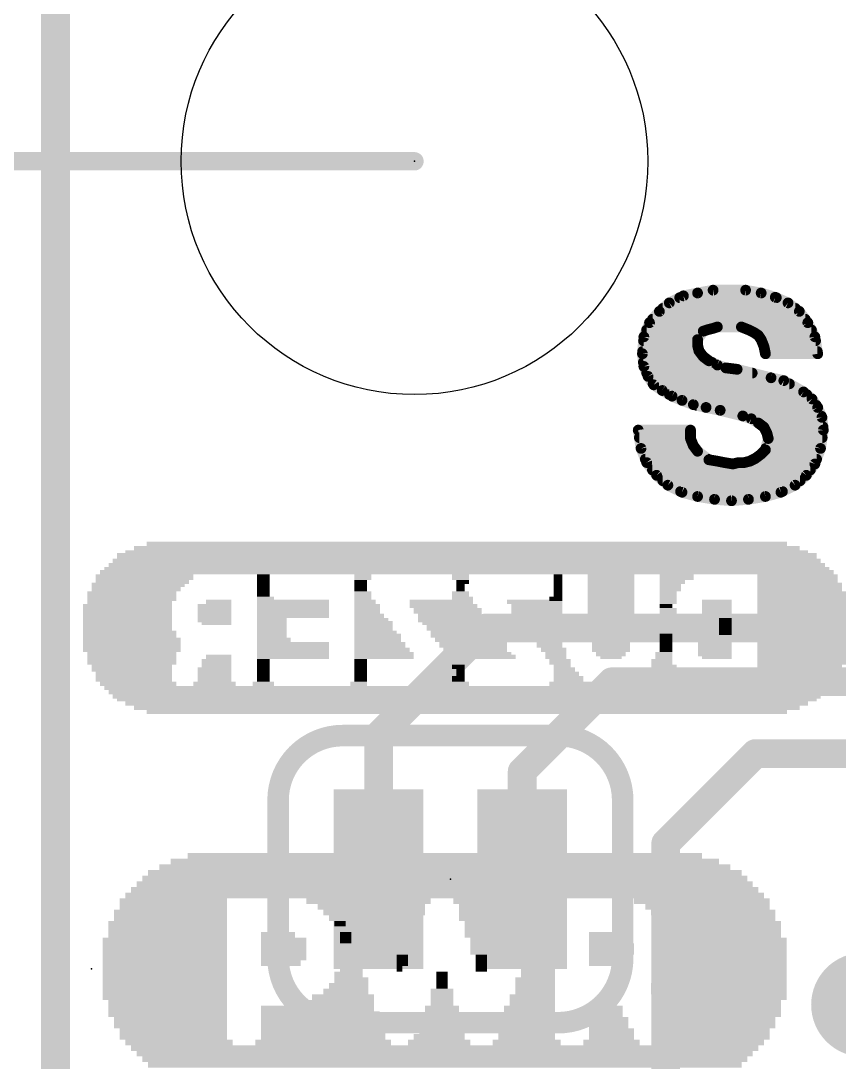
# Model space of a CAD drawing. Extents: x -29 to 78, y -11 to 40.
# Drawn here: x -0.25 to 5.54, y 21.56 to 28.93 of the extents above; entities that cross this region are included whole.
import ezdxf

# ---------------------------------------------------------------- set-up
doc = ezdxf.new("R2010")
doc.units = 0
for name, color, linetype in [('1', 12, 'CONTINUOUS'), ('16', 53, 'CONTINUOUS'), ('18', 110, 'CONTINUOUS'), ('20', 53, 'CONTINUOUS'), ('21', 41, 'CONTINUOUS'), ('22', 40, 'CONTINUOUS'), ('23', 53, 'CONTINUOUS'), ('24', 53, 'CONTINUOUS'), ('47', 253, 'CONTINUOUS')]:
    doc.layers.add(name, color=color, linetype=linetype)

# ---------------------------------------------------------------- blocks, each defined once
blk = doc.blocks.new('RECT')
blk.add_solid([(-0.5, -0.5), (0.5, -0.5), (-0.5, 0.5), (0.5, 0.5)])
blk = doc.blocks.new('ROUNDV')
at = {"const_width": 0.5}
blk.add_lwpolyline([(0, -0.25, 1), (0, 0.25, 1), (0, -0.25)], format="xyb", dxfattribs=at)

msp = doc.modelspace()

# ---------------------------------------------------------------- linework, layer by layer
at = {"layer": '1', "const_width": 0.2032}
msp.add_lwpolyline([(0, 0), (0, 30.48)], dxfattribs=at)
at = {"layer": '16', "const_width": 0.2032}
for points in [[(0, 0), (0, 30.48)], [(2.286, 23.876), (3.048, 24.638)], [(3.048, 24.638), (11.43, 24.638)], [(3.937, 24.257), (3.302, 23.622)], [(11.684, 24.257), (3.937, 24.257)], [(2.286, 22.86), (2.286, 23.876)], [(4.318, 23.114), (4.953, 23.749)], [(4.953, 23.749), (8.636, 23.749)], [(3.302, 22.86), (3.302, 23.622)], [(4.318, 21.082), (4.318, 23.114)]]:
    msp.add_lwpolyline(points, dxfattribs=at)
at = {"layer": '16', "const_width": 0.1016}
for points in [[(3.048, 24.6888, 1), (3.048, 24.5872)], [(3.0839, 24.6021, 1), (3.0121, 24.6739)], [(3.937, 24.3078, 1), (3.937, 24.2062)], [(3.9729, 24.2211, 1), (3.9011, 24.2929)], [(2.3368, 23.876, 1), (2.2352, 23.876)], [(2.2501, 23.9119, 1), (2.3219, 23.8401)], [(4.953, 23.7998, 1), (4.953, 23.6982)], [(4.9889, 23.7131, 1), (4.9171, 23.7849)], [(3.3528, 23.622, 1), (3.2512, 23.622)], [(3.2661, 23.6579, 1), (3.3379, 23.5861)], [(4.3688, 23.114, 1), (4.2672, 23.114)], [(4.2821, 23.1499, 1), (4.3539, 23.0781)], [(2.2352, 22.86, 1), (2.3368, 22.86)], [(3.2512, 22.86, 1), (3.3528, 22.86)]]:
    msp.add_lwpolyline(points, format="xyb", dxfattribs=at)
at = {"layer": '20', "const_width": 0.2032}
msp.add_lwpolyline([(0, 0), (0, 30.48)], dxfattribs=at)
at = {"layer": '20'}
msp.add_circle((2.54, 27.94), 1.651, dxfattribs=at)
at = {"layer": '21', "const_width": 0.0762}
for points in [[(4.443, 26.988), (4.543, 27.008)], [(4.543, 27.008), (4.653, 27.028)], [(4.653, 27.028), (4.883, 27.028)], [(4.883, 27.028), (4.993, 27.008)], [(4.993, 27.008), (5.093, 26.978)], [(4.273, 26.878), (4.343, 26.938)], [(4.343, 26.938), (4.443, 26.988)], [(4.4166, 26.9748), (5.1002, 26.9748)], [(5.093, 26.978), (5.183, 26.938)], [(5.183, 26.938), (5.263, 26.878)], [(4.203, 26.798), (4.273, 26.878)], [(4.297, 26.8986), (5.2355, 26.8986)], [(5.263, 26.878), (5.323, 26.798)], [(4.163, 26.698), (4.203, 26.798)], [(4.2244, 26.8224), (5.3047, 26.8224)], [(5.323, 26.798), (5.373, 26.698)], [(4.1823, 26.7462), (4.6076, 26.7462)], [(4.583, 26.738), (4.543, 26.678)], [(4.613, 26.748), (4.583, 26.738)], [(4.653, 26.758), (4.613, 26.748)], [(4.683, 26.768), (4.653, 26.758)], [(4.853, 26.768), (4.683, 26.768)], [(4.903, 26.748), (4.853, 26.768)], [(4.943, 26.728), (4.903, 26.748)], [(4.9066, 26.7462), (5.3489, 26.7462)], [(4.973, 26.708), (4.943, 26.728)], [(4.153, 26.578), (4.163, 26.698)], [(4.1607, 26.67), (4.543, 26.67)], [(4.543, 26.678), (4.543, 26.638)], [(4.993, 26.678), (4.973, 26.708)], [(5.013, 26.628), (4.993, 26.678)], [(4.9962, 26.67), (5.3777, 26.67)], [(5.373, 26.698), (5.393, 26.578)], [(4.163, 26.488), (4.153, 26.578)], [(4.1543, 26.5938), (4.5562, 26.5938)], [(4.543, 26.638), (4.553, 26.598)], [(4.553, 26.598), (4.583, 26.558)], [(5.023, 26.578), (5.013, 26.628)], [(5.0198, 26.5938), (5.3904, 26.5938)], [(5.393, 26.578), (5.023, 26.578)], [(4.1597, 26.5176), (4.6438, 26.5176)], [(4.583, 26.558), (4.623, 26.528)], [(4.623, 26.528), (4.683, 26.498)], [(4.683, 26.498), (4.743, 26.478)], [(4.193, 26.418), (4.163, 26.488)], [(4.183, 26.4414), (4.9294, 26.4414)], [(4.233, 26.358), (4.193, 26.418)], [(4.743, 26.478), (4.823, 26.468)], [(4.823, 26.468), (5.063, 26.408)], [(4.2282, 26.3652), (5.1929, 26.3652)], [(4.293, 26.318), (4.233, 26.358)], [(5.063, 26.408), (5.153, 26.388)], [(5.153, 26.388), (5.293, 26.308)], [(4.363, 26.278), (4.293, 26.318)], [(4.3438, 26.289), (5.3158, 26.289)], [(4.433, 26.248), (4.363, 26.278)], [(5.293, 26.308), (5.353, 26.258)], [(4.513, 26.218), (4.433, 26.248)], [(4.603, 26.198), (4.513, 26.218)], [(4.5364, 26.2128), (5.3831, 26.2128)], [(4.703, 26.178), (4.603, 26.198)], [(5.353, 26.258), (5.393, 26.198)], [(5.393, 26.198), (5.423, 26.128)], [(4.863, 26.138), (4.703, 26.178)], [(4.923, 26.118), (4.863, 26.138)], [(4.8672, 26.1366), (5.4193, 26.1366)], [(5.423, 26.128), (5.433, 26.038)], [(4.973, 26.088), (4.923, 26.118)], [(5.013, 26.058), (4.973, 26.088)], [(5.0098, 26.0604), (5.4305, 26.0604)], [(5.033, 26.018), (5.013, 26.058)], [(4.143, 25.908), (4.123, 26.038)], [(4.123, 26.038), (4.493, 26.038)], [(4.1313, 25.9842), (4.493, 25.9842)], [(4.493, 26.038), (4.493, 25.978)], [(4.493, 25.978), (4.513, 25.928)], [(5.023, 25.898), (5.043, 25.978)], [(5.043, 25.978), (5.033, 26.018)], [(5.0415, 25.9842), (5.4247, 25.9842)], [(5.433, 26.038), (5.413, 25.908)], [(4.183, 25.808), (4.143, 25.908)], [(4.143, 25.908), (4.528, 25.908)], [(4.513, 25.928), (4.543, 25.888)], [(5.0255, 25.908), (5.413, 25.908)], [(5.413, 25.908), (5.373, 25.798)], [(4.1735, 25.8318), (4.6179, 25.8318)], [(4.543, 25.888), (4.623, 25.828)], [(4.913, 25.818), (4.953, 25.838)], [(4.9406, 25.8318), (5.3853, 25.8318)], [(4.953, 25.838), (4.993, 25.868)], [(4.993, 25.868), (5.023, 25.898)], [(4.253, 25.718), (4.183, 25.808)], [(4.2238, 25.7556), (5.3412, 25.7556)], [(4.623, 25.828), (4.683, 25.818)], [(4.683, 25.818), (4.733, 25.808)], [(4.733, 25.808), (4.793, 25.798)], [(4.793, 25.798), (4.833, 25.808)], [(4.833, 25.808), (4.873, 25.808)], [(4.873, 25.808), (4.913, 25.818)], [(5.373, 25.798), (5.313, 25.718)], [(4.333, 25.648), (4.253, 25.718)], [(5.313, 25.718), (5.233, 25.648)], [(4.2971, 25.6794), (5.2689, 25.6794)], [(4.433, 25.598), (4.333, 25.648)], [(5.233, 25.648), (5.133, 25.598)], [(4.4226, 25.6032), (5.1434, 25.6032)], [(4.543, 25.568), (4.433, 25.598)], [(4.663, 25.548), (4.543, 25.568)], [(4.783, 25.538), (4.663, 25.548)], [(4.903, 25.548), (4.783, 25.538)], [(5.023, 25.568), (4.903, 25.548)], [(5.133, 25.598), (5.023, 25.568)]]:
    msp.add_lwpolyline(points, dxfattribs=at)
at = {"layer": '21', "const_width": 0.0381}
for points in [[(4.5396, 27.0267, 1), (4.5464, 26.9893)], [(4.5467, 26.9893, 1), (4.5393, 27.0267)], [(4.653, 27.0471, 1), (4.653, 27.009)], [(4.6564, 27.0093, 1), (4.6496, 27.0467)], [(4.8864, 27.0467, 1), (4.8796, 27.0093)], [(4.883, 27.009, 1), (4.883, 27.0471)], [(4.9985, 27.0262, 1), (4.9875, 26.9898)], [(4.9896, 26.9893, 1), (4.9964, 27.0267)], [(4.3345, 26.955, 1), (4.3515, 26.921)], [(4.3554, 26.9235, 1), (4.3306, 26.9525)], [(4.4166, 26.9939, 1), (4.4166, 26.9558)], [(4.4393, 27.0067, 1), (4.4467, 26.9693)], [(4.4515, 26.971, 1), (4.4345, 27.005)], [(5.1007, 26.9954, 1), (5.0853, 26.9606)], [(5.0875, 26.9598, 1), (5.0985, 26.9962)], [(5.1002, 26.9558, 1), (5.1002, 26.9939)], [(5.1944, 26.9532, 1), (5.1716, 26.9228)], [(5.1753, 26.9206, 1), (5.1907, 26.9554)], [(4.2606, 26.8925, 1), (4.2854, 26.8635)], [(4.2873, 26.8655, 1), (4.2587, 26.8905)], [(4.297, 26.9177, 1), (4.297, 26.8796)], [(5.2355, 26.8796, 1), (5.2355, 26.9177)], [(5.2782, 26.8894, 1), (5.2478, 26.8666)], [(5.2516, 26.8628, 1), (5.2744, 26.8932)], [(4.1887, 26.8105, 1), (4.2173, 26.7855)], [(4.2207, 26.7909, 1), (4.1853, 26.8051)], [(4.2244, 26.8415, 1), (4.2244, 26.8034)], [(5.34, 26.8065, 1), (5.306, 26.7895)], [(5.3047, 26.8034, 1), (5.3047, 26.8415)], [(5.3078, 26.7866, 1), (5.3382, 26.8094)], [(4.1823, 26.7653, 1), (4.1823, 26.7272)], [(4.577, 26.7561, 1), (4.589, 26.7199)], [(4.5989, 26.7274, 1), (4.5671, 26.7486)], [(4.6084, 26.7665, 1), (4.6176, 26.7295)], [(4.619, 26.7299, 1), (4.607, 26.7661)], [(4.6076, 26.7272, 1), (4.6076, 26.7653)], [(4.647, 26.7761, 1), (4.659, 26.7399)], [(4.6576, 26.7395, 1), (4.6484, 26.7765)], [(4.683, 26.7871, 1), (4.683, 26.749)], [(4.689, 26.7499, 1), (4.677, 26.7861)], [(4.8601, 26.7857, 1), (4.8459, 26.7503)], [(4.853, 26.749, 1), (4.853, 26.7871)], [(4.9115, 26.765, 1), (4.8945, 26.731)], [(4.9066, 26.7653, 1), (4.9066, 26.7272)], [(4.8959, 26.7303, 1), (4.9101, 26.7657)], [(4.9536, 26.7439, 1), (4.9324, 26.7121)], [(4.9345, 26.711, 1), (4.9515, 26.745)], [(5.3489, 26.7272, 1), (5.3489, 26.7653)], [(4.1607, 26.6891, 1), (4.1607, 26.651)], [(4.1453, 26.7051, 1), (4.1807, 26.6909)], [(4.182, 26.6964, 1), (4.144, 26.6996)], [(4.5271, 26.6886, 1), (4.5589, 26.6674)], [(4.5621, 26.678, 1), (4.524, 26.678)], [(4.543, 26.651, 1), (4.543, 26.6891)], [(4.9889, 26.7186, 1), (4.9571, 26.6974)], [(4.9624, 26.6921, 1), (4.9836, 26.7239)], [(5.0107, 26.6851, 1), (4.9753, 26.6709)], [(4.9962, 26.6891, 1), (4.9962, 26.651)], [(4.9771, 26.6674, 1), (5.0089, 26.6886)], [(5.3918, 26.7011, 1), (5.3542, 26.6949)], [(5.356, 26.6895, 1), (5.39, 26.7065)], [(5.3777, 26.651, 1), (5.3777, 26.6891)], [(4.1719, 26.5801, 1), (4.1341, 26.5759)], [(4.1543, 26.6129, 1), (4.1543, 26.5748)], [(4.5615, 26.6426, 1), (4.5245, 26.6334)], [(4.524, 26.638, 1), (4.5621, 26.638)], [(4.5682, 26.6094, 1), (4.5378, 26.5866)], [(4.5345, 26.5934, 1), (4.5715, 26.6026)], [(4.5562, 26.5748, 1), (4.5562, 26.6129)], [(5.0317, 26.6317, 1), (4.9943, 26.6243)], [(4.9953, 26.6209, 1), (5.0307, 26.6351)], [(5.0198, 26.6129, 1), (5.0198, 26.5748)], [(5.023, 26.5971, 1), (5.023, 26.559)], [(5.3904, 26.5748, 1), (5.3904, 26.6129)], [(5.393, 26.559, 1), (5.393, 26.5971)], [(4.134, 26.5796, 1), (4.172, 26.5764)], [(4.1597, 26.5367, 1), (4.1597, 26.4986)], [(4.5944, 26.5732, 1), (4.5716, 26.5428)], [(4.5678, 26.5466, 1), (4.5982, 26.5694)], [(4.6315, 26.545, 1), (4.6145, 26.511)], [(4.6116, 26.5128, 1), (4.6344, 26.5432)], [(4.6438, 26.4986, 1), (4.6438, 26.5367)], [(4.689, 26.5161, 1), (4.677, 26.4799)], [(4.6745, 26.481, 1), (4.6915, 26.515)], [(5.0043, 26.5743, 1), (5.0417, 26.5817)], [(5.3742, 26.5749, 1), (5.4118, 26.5811)], [(4.1805, 26.4955, 1), (4.1455, 26.4805)], [(4.1441, 26.4859, 1), (4.1819, 26.4901)], [(4.183, 26.4605, 1), (4.183, 26.4224)], [(4.2089, 26.4286, 1), (4.1771, 26.4074)], [(4.7454, 26.4969, 1), (4.7406, 26.4591)], [(4.737, 26.4599, 1), (4.749, 26.4961)], [(4.8276, 26.4865, 1), (4.8184, 26.4495)], [(4.8206, 26.4491, 1), (4.8254, 26.4869)], [(4.9294, 26.4224, 1), (4.9294, 26.4605)], [(4.1755, 26.4105, 1), (4.2105, 26.4255)], [(4.2282, 26.3843, 1), (4.2282, 26.3462)], [(4.2436, 26.3739, 1), (4.2224, 26.3421)], [(4.2171, 26.3474, 1), (4.2489, 26.3686)], [(5.0671, 26.4266, 1), (5.0589, 26.3894)], [(5.0584, 26.3895, 1), (5.0676, 26.4265)], [(5.1625, 26.4045, 1), (5.1435, 26.3715)], [(5.1489, 26.3694, 1), (5.1571, 26.4066)], [(5.1929, 26.3462, 1), (5.1929, 26.3843)], [(4.3025, 26.3345, 1), (4.2835, 26.3015)], [(4.2824, 26.3021, 1), (4.3036, 26.3339)], [(4.3438, 26.3081, 1), (4.3438, 26.27)], [(4.3705, 26.2955, 1), (4.3555, 26.2605)], [(4.3535, 26.2615, 1), (4.3725, 26.2945)], [(5.3052, 26.3226, 1), (5.2808, 26.2934)], [(5.2835, 26.2915, 1), (5.3025, 26.3245)], [(5.3158, 26.27, 1), (5.3158, 26.3081)], [(4.4397, 26.2658, 1), (4.4263, 26.2302)], [(4.4255, 26.2305, 1), (4.4405, 26.2655)], [(4.5171, 26.2366, 1), (4.5089, 26.1994)], [(4.5063, 26.2002, 1), (4.5197, 26.2358)], [(4.5364, 26.2319, 1), (4.5364, 26.1938)], [(4.6067, 26.2167, 1), (4.5993, 26.1793)], [(4.5989, 26.1794, 1), (4.6071, 26.2166)], [(5.3689, 26.2686, 1), (5.3371, 26.2474)], [(5.3408, 26.2434, 1), (5.3652, 26.2726)], [(5.4105, 26.2055, 1), (5.3755, 26.1905)], [(5.3831, 26.1938, 1), (5.3831, 26.2319)], [(4.7076, 26.1965, 1), (4.6984, 26.1595)], [(4.6993, 26.1593, 1), (4.7067, 26.1967)], [(4.869, 26.1561, 1), (4.857, 26.1199)], [(4.8672, 26.1557, 1), (4.8672, 26.1176)], [(4.8584, 26.1195, 1), (4.8676, 26.1565)], [(5.3771, 26.1874, 1), (5.4089, 26.2086)], [(5.4419, 26.1301, 1), (5.4041, 26.1259)], [(5.4193, 26.1176, 1), (5.4193, 26.1557)], [(4.9328, 26.1343, 1), (4.9132, 26.1017)], [(4.917, 26.0999, 1), (4.929, 26.1361)], [(4.9844, 26.1032, 1), (4.9616, 26.0728)], [(4.9632, 26.0717, 1), (4.9828, 26.1043)], [(5.0098, 26.0795, 1), (5.0098, 26.0414)], [(5.03, 26.0665, 1), (4.996, 26.0495)], [(5.0016, 26.0428, 1), (5.0244, 26.0732)], [(5.4055, 26.1205, 1), (5.4405, 26.1355)], [(5.4305, 26.0414, 1), (5.4305, 26.0795)], [(4.1418, 26.0409, 1), (4.1042, 26.0351)], [(4.123, 26.0571, 1), (4.123, 26.019)], [(4.1313, 26.0033, 1), (4.1313, 25.9652)], [(4.5107, 25.9851, 1), (4.4753, 25.9709)], [(4.5121, 26.038, 1), (4.474, 26.038)], [(4.493, 26.019, 1), (4.493, 26.0571)], [(4.493, 25.9652, 1), (4.493, 26.0033)], [(5.0515, 26.0226, 1), (5.0145, 26.0134)], [(5.016, 26.0095, 1), (5.05, 26.0265)], [(5.0415, 26.0033, 1), (5.0415, 25.9652)], [(5.0615, 25.9734, 1), (5.0245, 25.9826)], [(5.4141, 26.0359, 1), (5.4519, 26.0401)], [(5.4518, 26.0351, 1), (5.4142, 26.0409)], [(5.4247, 25.9652, 1), (5.4247, 26.0033)], [(4.1607, 25.9151, 1), (4.1253, 25.9009)], [(4.143, 25.9271, 1), (4.143, 25.889)], [(4.474, 25.978, 1), (4.5121, 25.978)], [(4.5282, 25.9394, 1), (4.4978, 25.9166)], [(4.4953, 25.9209, 1), (4.5307, 25.9351)], [(4.528, 25.889, 1), (4.528, 25.9271)], [(5.0255, 25.9271, 1), (5.0255, 25.889)], [(5.0245, 25.9734, 1), (5.0615, 25.9826)], [(5.4309, 25.9015, 1), (5.3951, 25.9145)], [(5.413, 25.889, 1), (5.413, 25.9271)], [(4.1242, 25.9051, 1), (4.1618, 25.9109)], [(4.1735, 25.8509, 1), (4.1735, 25.8128)], [(4.5544, 25.9032, 1), (4.5316, 25.8728)], [(4.5278, 25.8766, 1), (4.5582, 25.8994)], [(4.6179, 25.8128, 1), (4.6179, 25.8509)], [(4.9406, 25.8509, 1), (4.9406, 25.8128)], [(4.9416, 25.8532, 1), (4.9644, 25.8228)], [(4.9615, 25.821, 1), (4.9445, 25.855)], [(4.9795, 25.8815, 1), (5.0065, 25.8545)], [(5.0044, 25.8528, 1), (4.9816, 25.8832)], [(5.0045, 25.9026, 1), (5.0415, 25.8934)], [(5.0365, 25.8845, 1), (5.0095, 25.9115)], [(5.3853, 25.8128, 1), (5.3853, 25.8509)], [(5.3942, 25.9109, 1), (5.4318, 25.9051)], [(4.198, 25.8197, 1), (4.168, 25.7963)], [(4.1653, 25.8009, 1), (4.2007, 25.8151)], [(4.2238, 25.7747, 1), (4.2238, 25.7366)], [(4.6261, 25.8468, 1), (4.6199, 25.8092)], [(4.6116, 25.8128, 1), (4.6344, 25.8432)], [(4.6867, 25.8367, 1), (4.6793, 25.7993)], [(4.6799, 25.7992, 1), (4.6861, 25.8368)], [(4.7361, 25.8268, 1), (4.7299, 25.7892)], [(4.7293, 25.7893, 1), (4.7367, 25.8267)], [(4.7884, 25.8165, 1), (4.7976, 25.7795)], [(4.7899, 25.7792, 1), (4.7961, 25.8168)], [(4.833, 25.827, 1), (4.833, 25.7889)], [(4.8376, 25.7895, 1), (4.8284, 25.8265)], [(4.8684, 25.8265, 1), (4.8776, 25.7895)], [(4.873, 25.7889, 1), (4.873, 25.827)], [(4.9045, 25.835, 1), (4.9215, 25.801)], [(4.9176, 25.7995, 1), (4.9084, 25.8365)], [(5.3412, 25.7366, 1), (5.3412, 25.7747)], [(5.3551, 25.8045, 1), (5.3909, 25.7915)], [(5.3882, 25.7866, 1), (5.3578, 25.8094)], [(4.2655, 25.7323, 1), (4.2405, 25.7037)], [(4.238, 25.7063, 1), (4.268, 25.7297)], [(5.2978, 25.7294, 1), (5.3282, 25.7066)], [(5.3255, 25.7037, 1), (5.3005, 25.7323)], [(4.2971, 25.6985, 1), (4.2971, 25.6604)], [(4.3415, 25.665, 1), (4.3245, 25.631)], [(4.3205, 25.6337, 1), (4.3455, 25.6623)], [(5.2205, 25.6623, 1), (5.2455, 25.6337)], [(5.2415, 25.631, 1), (5.2245, 25.665)], [(5.2689, 25.6604, 1), (5.2689, 25.6985)], [(4.4226, 25.6223, 1), (4.4226, 25.5842)], [(4.438, 25.6164, 1), (4.428, 25.5796)], [(4.4245, 25.581, 1), (4.4415, 25.615)], [(4.5461, 25.5868, 1), (4.5399, 25.5492)], [(4.538, 25.5496, 1), (4.548, 25.5864)], [(4.6646, 25.567, 1), (4.6614, 25.529)], [(4.6599, 25.5292, 1), (4.6661, 25.5668)], [(4.7814, 25.557, 1), (4.7846, 25.519)], [(4.7814, 25.519, 1), (4.7846, 25.557)], [(4.8999, 25.5668, 1), (4.9061, 25.5292)], [(4.9046, 25.529, 1), (4.9014, 25.567)], [(5.018, 25.5864, 1), (5.028, 25.5496)], [(5.0261, 25.5492, 1), (5.0199, 25.5868)], [(5.1245, 25.615, 1), (5.1415, 25.581)], [(5.138, 25.5796, 1), (5.128, 25.6164)], [(5.1434, 25.5842, 1), (5.1434, 25.6223)]]:
    msp.add_lwpolyline(points, format="xyb", dxfattribs=at)
at = {"layer": '22'}
for points, const_width in [([(2.032, 23.876, 0.4142), (1.5748, 23.4188)], 0.1524), ([(2.032, 23.9141, 1), (2.032, 23.8379)], 0.0762), ([(2.032, 23.8379, 1), (2.032, 23.9141)], 0.0762), ([(4.0132, 23.4188, 0.4142), (3.556, 23.876)], 0.1524), ([(3.556, 23.9141, 1), (3.556, 23.8379)], 0.0762), ([(3.556, 23.8379, 1), (3.556, 23.9141)], 0.0762), ([(1.6129, 23.4188, 1), (1.5367, 23.4188)], 0.0762), ([(1.5367, 23.4188, 1), (1.6129, 23.4188)], 0.0762), ([(4.0513, 23.4188, 1), (3.9751, 23.4188)], 0.0762), ([(3.9751, 23.4188, 1), (4.0513, 23.4188)], 0.0762), ([(1.5748, 22.3012, 0.4142), (2.032, 21.844)], 0.1524), ([(1.6129, 22.3012, 1), (1.5367, 22.3012)], 0.0762), ([(1.5367, 22.3012, 1), (1.6129, 22.3012)], 0.0762), ([(3.556, 21.844, 0.4142), (4.0132, 22.3012)], 0.1524), ([(4.0513, 22.3012, 1), (3.9751, 22.3012)], 0.0762), ([(3.9751, 22.3012, 1), (4.0513, 22.3012)], 0.0762), ([(2.032, 21.8821, 1), (2.032, 21.8059)], 0.0762), ([(2.032, 21.8059, 1), (2.032, 21.8821)], 0.0762), ([(3.556, 21.8821, 1), (3.556, 21.8059)], 0.0762), ([(3.556, 21.8059, 1), (3.556, 21.8821)], 0.0762)]:
    msp.add_lwpolyline(points, format="xyb", dxfattribs=dict(at, const_width=const_width))
at = {"layer": '22', "const_width": 0.1524}
for points in [[(3.556, 23.876), (2.032, 23.876)], [(1.5748, 22.3012), (1.5748, 23.4188)], [(4.0132, 22.3012), (4.0132, 23.4188)], [(2.032, 21.844), (3.556, 21.844)]]:
    msp.add_lwpolyline(points, dxfattribs=at)
at = {"layer": '23'}
for p in [(2.54, 27.94), (0.254, 22.225)]:
    msp.add_point(p, dxfattribs=at)
at = {"layer": '24'}
msp.add_point((2.794, 22.86), dxfattribs=at)
at = {"layer": '47', "const_width": 0.13}
msp.add_lwpolyline([(2.54, 27.94), (-3.22, 27.94)], dxfattribs=at)
at = {"layer": '47', "const_width": 0.065}
msp.add_lwpolyline([(2.54, 27.9075, 1), (2.54, 27.9725)], format="xyb", dxfattribs=at)

# ---------------------------------------------------------------- block references
at = {"layer": '16', "rotation": 180}
for p, xscale, yscale in [((2.286, 22.86), 0.635, 1.27), ((3.302, 22.86), 0.635, 1.27), ((2.794, 22.86), 0.4064, 0.254)]:
    msp.add_blockref('RECT', p, dxfattribs=dict(at, xscale=xscale, yscale=yscale))
at = {"layer": '18', "xscale": 0.7366, "yscale": 0.7366}
msp.add_blockref('ROUNDV', (5.715, 21.971), dxfattribs=at)
msp.add_blockref('ROUNDV', (5.715, 21.971), dxfattribs=at)
at = {"layer": '21', "yscale": 0.04}
for p, xscale in [((2.754, 22.985), 3.88), ((2.754, 23.025), 3.64), ((2.754, 22.905), 4.2), ((2.754, 22.945), 4.04), ((2.754, 22.825), 4.36), ((2.754, 22.865), 4.28), ((2.754, 22.785), 4.44), ((0.834, 22.705), 0.76), ((1.334, 22.745), 1.68), ((1.934, 22.705), 0.32), ((2.734, 22.745), 1.04), ((2.454, 22.705), 0.4), ((3.014, 22.705), 0.4), ((4.154, 22.745), 1.72), ((3.454, 22.705), 0.16), ((4.574, 22.705), 0.96), ((0.814, 22.625), 0.8), ((0.834, 22.665), 0.76), ((1.954, 22.665), 0.2), ((1.974, 22.625), 0.16), ((2.454, 22.665), 0.32), ((2.454, 22.625), 0.32), ((3.014, 22.665), 0.32), ((3.014, 22.625), 0.32), ((3.474, 22.665), 0.12), ((3.474, 22.625), 0.12), ((4.614, 22.665), 0.88), ((4.654, 22.625), 0.88), ((0.794, 22.545), 0.84), ((0.814, 22.585), 0.8), ((1.994, 22.585), 0.12), ((2.014, 22.545), 0.08), ((2.434, 22.585), 0.28), ((2.454, 22.545), 0.24), ((2.994, 22.585), 0.28), ((3.014, 22.545), 0.24), ((3.474, 22.585), 0.12), ((3.474, 22.545), 0.12), ((4.674, 22.585), 0.84), ((4.714, 22.545), 0.84), ((0.794, 22.505), 0.84), ((0.794, 22.465), 0.84), ((1.574, 22.465), 0.24), ((2.034, 22.505), 0.12), ((2.054, 22.465), 0.08), ((2.454, 22.505), 0.24), ((2.434, 22.465), 0.2), ((3.014, 22.505), 0.24), ((3.014, 22.465), 0.24), ((3.454, 22.505), 0.16), ((3.454, 22.465), 0.16), ((3.894, 22.465), 0.24), ((4.714, 22.505), 0.84), ((4.714, 22.465), 0.84), ((0.774, 22.425), 0.88), ((0.774, 22.385), 0.88), ((1.614, 22.425), 0.32), ((1.614, 22.385), 0.32), ((2.054, 22.425), 0.08), ((2.074, 22.385), 0.12), ((2.454, 22.425), 0.16), ((2.454, 22.385), 0.16), ((3.014, 22.425), 0.16), ((3.014, 22.385), 0.16), ((3.434, 22.385), 0.2), ((3.454, 22.425), 0.16), ((3.914, 22.425), 0.28), ((3.934, 22.385), 0.32), ((4.754, 22.425), 0.84), ((4.754, 22.385), 0.84), ((0.774, 22.345), 0.88), ((1.614, 22.345), 0.32), ((2.074, 22.345), 0.12), ((2.434, 22.345), 0.12), ((3.014, 22.345), 0.16), ((3.434, 22.345), 0.2), ((3.934, 22.345), 0.32), ((4.754, 22.345), 0.84), ((0.774, 22.305), 0.88), ((0.774, 22.265), 0.88), ((1.614, 22.305), 0.32), ((1.594, 22.265), 0.28), ((2.074, 22.305), 0.12), ((2.094, 22.265), 0.16), ((2.454, 22.305), 0.08), ((2.454, 22.265), 0.08), ((3.014, 22.305), 0.08), ((3.014, 22.265), 0.08), ((3.414, 22.265), 0.24), ((3.434, 22.305), 0.2), ((3.914, 22.305), 0.28), ((3.914, 22.265), 0.28), ((4.754, 22.305), 0.84), ((4.754, 22.265), 0.84), ((0.774, 22.225), 0.88), ((0.774, 22.185), 0.88), ((2.074, 22.185), 0.2), ((2.094, 22.225), 0.16), ((2.434, 22.225), 0.04), ((2.734, 22.185), 0.08), ((3.014, 22.225), 0.08), ((3.414, 22.225), 0.24), ((3.414, 22.185), 0.24), ((4.734, 22.225), 0.88), ((4.734, 22.185), 0.88), ((0.774, 22.145), 0.88), ((0.774, 22.105), 0.88), ((2.074, 22.105), 0.28), ((2.094, 22.145), 0.24), ((2.734, 22.145), 0.08), ((2.734, 22.105), 0.08), ((3.394, 22.145), 0.28), ((3.394, 22.105), 0.28), ((4.694, 22.105), 0.96), ((4.714, 22.145), 0.92), ((0.774, 22.065), 0.88), ((0.774, 22.025), 0.88), ((2.034, 22.025), 0.44), ((2.054, 22.065), 0.32), ((2.734, 22.065), 0.16), ((2.734, 22.025), 0.16), ((3.374, 22.025), 0.32), ((3.394, 22.065), 0.28), ((4.694, 22.065), 0.96), ((4.714, 22.025), 0.92), ((0.794, 21.985), 0.84), ((0.794, 21.945), 0.84), ((1.854, 21.945), 0.8), ((1.974, 21.985), 0.56), ((2.734, 21.945), 0.24), ((2.734, 21.985), 0.16), ((3.354, 21.945), 0.36), ((3.374, 21.985), 0.32), ((3.894, 21.945), 0.24), ((4.694, 21.985), 0.88), ((4.714, 21.945), 0.84), ((0.794, 21.905), 0.84), ((1.874, 21.905), 0.84), ((2.734, 21.905), 0.24), ((3.354, 21.905), 0.36), ((3.894, 21.905), 0.24), ((4.714, 21.905), 0.84), ((0.814, 21.865), 0.8), ((0.814, 21.825), 0.8), ((1.874, 21.865), 0.84), ((1.894, 21.825), 0.88), ((2.734, 21.825), 0.32), ((2.734, 21.865), 0.24), ((3.334, 21.825), 0.4), ((3.354, 21.865), 0.36), ((3.914, 21.865), 0.28), ((3.914, 21.825), 0.28), ((4.714, 21.865), 0.76), ((4.714, 21.825), 0.76), ((0.834, 21.785), 0.76), ((0.834, 21.745), 0.76), ((1.894, 21.785), 0.88), ((1.894, 21.745), 0.88), ((2.714, 21.745), 0.36), ((2.734, 21.785), 0.32), ((3.334, 21.785), 0.4), ((3.334, 21.745), 0.4), ((3.934, 21.785), 0.32), ((3.934, 21.745), 0.32), ((4.694, 21.785), 0.72), ((4.694, 21.745), 0.72), ((0.874, 21.705), 0.76), ((2.754, 21.665), 4.44), ((1.894, 21.705), 0.96), ((2.714, 21.705), 0.44), ((3.334, 21.705), 0.48), ((3.934, 21.705), 0.4), ((4.634, 21.705), 0.76), ((2.754, 21.625), 4.36), ((2.754, 21.585), 4.28), ((2.754, 21.545), 4.2)]:
    msp.add_blockref('RECT', p, dxfattribs=dict(at, xscale=xscale))
at = {"layer": '22', "rotation": 180}
for p, xscale, yscale in [((2.91, 25.203), 4.71, 0.03), ((2.91, 25.233), 4.53, 0.03), ((2.91, 25.148), 4.95, 0.04), ((2.91, 25.178), 4.83, 0.02), ((2.91, 25.058), 5.13, 0.02), ((2.91, 25.083), 5.07, 0.03), ((2.91, 25.113), 5.01, 0.03), ((0.63, 24.998), 0.69, 0.04), ((2.91, 25.033), 5.19, 0.03), ((1.47, 24.998), 0.09, 0.04), ((2.175, 24.998), 0.12, 0.04), ((2.865, 24.998), 0.12, 0.04), ((3.555, 24.998), 0.06, 0.04), ((3.93, 24.998), 0.33, 0.04), ((4.395, 24.998), 0.24, 0.04), ((5.25, 24.998), 0.57, 0.04), ((0.585, 24.943), 0.66, 0.03), ((0.57, 24.913), 0.63, 0.03), ((0.615, 24.963), 0.66, 0.03), ((1.47, 24.963), 0.09, 0.03), ((1.47, 24.943), 0.09, 0.03), ((1.47, 24.913), 0.09, 0.03), ((2.16, 24.963), 0.09, 0.03), ((2.16, 24.943), 0.09, 0.03), ((2.16, 24.913), 0.09, 0.03), ((2.88, 24.963), 0.09, 0.03), ((2.865, 24.943), 0.06, 0.03), ((2.865, 24.913), 0.06, 0.03), ((3.555, 24.963), 0.06, 0.03), ((3.555, 24.943), 0.06, 0.03), ((3.555, 24.913), 0.06, 0.03), ((3.93, 24.963), 0.33, 0.03), ((3.93, 24.943), 0.33, 0.03), ((3.93, 24.913), 0.33, 0.03), ((4.365, 24.963), 0.18, 0.03), ((4.35, 24.943), 0.15, 0.03), ((4.35, 24.913), 0.15, 0.03), ((5.25, 24.963), 0.57, 0.03), ((5.265, 24.943), 0.6, 0.03), ((5.265, 24.913), 0.6, 0.03), ((0.54, 24.878), 0.63, 0.04), ((0.54, 24.843), 0.63, 0.03), ((0.525, 24.823), 0.6, 0.03), ((1.155, 24.823), 0.18, 0.03), ((1.47, 24.878), 0.09, 0.04), ((1.485, 24.843), 0.12, 0.03), ((1.68, 24.823), 0.51, 0.03), ((2.175, 24.878), 0.12, 0.04), ((2.175, 24.843), 0.12, 0.03), ((2.19, 24.823), 0.15, 0.03), ((2.73, 24.823), 0.45, 0.03), ((2.865, 24.878), 0.12, 0.04), ((2.88, 24.843), 0.15, 0.03), ((3.39, 24.823), 0.39, 0.03), ((3.54, 24.843), 0.09, 0.03), ((3.555, 24.878), 0.06, 0.04), ((3.93, 24.878), 0.33, 0.04), ((3.93, 24.843), 0.33, 0.03), ((3.93, 24.823), 0.33, 0.03), ((4.335, 24.878), 0.12, 0.04), ((4.335, 24.843), 0.12, 0.03), ((4.335, 24.823), 0.12, 0.03), ((4.68, 24.823), 0.21, 0.03), ((5.28, 24.878), 0.63, 0.04), ((5.28, 24.843), 0.63, 0.03), ((5.28, 24.823), 0.63, 0.03), ((0.51, 24.793), 0.63, 0.03), ((0.51, 24.758), 0.63, 0.04), ((1.125, 24.793), 0.24, 0.03), ((1.125, 24.758), 0.24, 0.04), ((1.68, 24.793), 0.51, 0.03), ((1.68, 24.758), 0.51, 0.04), ((2.205, 24.793), 0.18, 0.03), ((2.205, 24.758), 0.18, 0.04), ((2.745, 24.793), 0.48, 0.03), ((2.775, 24.758), 0.48, 0.04), ((3.405, 24.793), 0.36, 0.03), ((3.405, 24.758), 0.36, 0.04), ((3.93, 24.793), 0.33, 0.03), ((3.93, 24.758), 0.33, 0.04), ((4.32, 24.793), 0.09, 0.03), ((4.335, 24.758), 0.12, 0.04), ((4.68, 24.793), 0.21, 0.03), ((4.68, 24.758), 0.21, 0.04), ((5.295, 24.793), 0.66, 0.03), ((5.295, 24.758), 0.66, 0.04), ((0.51, 24.723), 0.63, 0.03), ((0.51, 24.693), 0.63, 0.03), ((0.51, 24.673), 0.63, 0.03), ((1.125, 24.723), 0.24, 0.03), ((1.125, 24.693), 0.24, 0.03), ((1.14, 24.673), 0.21, 0.03), ((1.68, 24.723), 0.51, 0.03), ((1.53, 24.693), 0.21, 0.03), ((1.53, 24.673), 0.21, 0.03), ((2.22, 24.723), 0.21, 0.03), ((2.235, 24.693), 0.24, 0.03), ((2.25, 24.673), 0.27, 0.03), ((2.79, 24.723), 0.45, 0.03), ((2.805, 24.693), 0.48, 0.03), ((2.835, 24.673), 0.48, 0.03), ((3.42, 24.723), 0.33, 0.03), ((3.435, 24.693), 0.3, 0.03), ((3.45, 24.673), 0.27, 0.03), ((3.93, 24.723), 0.33, 0.03), ((3.93, 24.693), 0.33, 0.03), ((3.93, 24.673), 0.33, 0.03), ((4.335, 24.723), 0.12, 0.03), ((4.335, 24.693), 0.12, 0.03), ((4.35, 24.673), 0.15, 0.03), ((4.695, 24.723), 0.18, 0.03), ((4.74, 24.693), 0.09, 0.03), ((4.74, 24.673), 0.09, 0.03), ((5.295, 24.723), 0.66, 0.03), ((5.295, 24.693), 0.66, 0.03), ((5.295, 24.673), 0.66, 0.03), ((0.51, 24.638), 0.63, 0.04), ((0.525, 24.603), 0.66, 0.03), ((1.53, 24.638), 0.21, 0.04), ((1.53, 24.603), 0.21, 0.03), ((2.25, 24.638), 0.27, 0.04), ((2.265, 24.603), 0.3, 0.03), ((2.865, 24.638), 0.48, 0.04), ((2.88, 24.603), 0.45, 0.03), ((3.45, 24.638), 0.27, 0.04), ((3.465, 24.603), 0.24, 0.03), ((3.93, 24.638), 0.33, 0.04), ((3.93, 24.603), 0.33, 0.03), ((4.335, 24.638), 0.12, 0.04), ((4.335, 24.603), 0.12, 0.03), ((4.74, 24.638), 0.09, 0.04), ((4.74, 24.603), 0.09, 0.03), ((5.295, 24.638), 0.66, 0.04), ((5.295, 24.603), 0.66, 0.03), ((0.525, 24.583), 0.66, 0.03), ((0.54, 24.553), 0.69, 0.03), ((1.53, 24.583), 0.21, 0.03), ((1.545, 24.553), 0.24, 0.03), ((2.28, 24.583), 0.33, 0.03), ((2.28, 24.553), 0.33, 0.03), ((2.895, 24.583), 0.48, 0.03), ((2.925, 24.553), 0.48, 0.03), ((3.48, 24.583), 0.21, 0.03), ((3.48, 24.553), 0.21, 0.03), ((3.93, 24.583), 0.33, 0.03), ((3.93, 24.553), 0.33, 0.03), ((4.32, 24.583), 0.09, 0.03), ((4.32, 24.553), 0.09, 0.03), ((4.665, 24.553), 0.24, 0.03), ((4.725, 24.583), 0.12, 0.03), ((5.295, 24.583), 0.66, 0.03), ((5.295, 24.553), 0.66, 0.03), ((0.54, 24.518), 0.69, 0.04), ((0.54, 24.483), 0.69, 0.03), ((0.54, 24.453), 0.63, 0.03), ((1.68, 24.518), 0.51, 0.04), ((1.68, 24.483), 0.51, 0.03), ((1.68, 24.453), 0.51, 0.03), ((2.295, 24.518), 0.36, 0.04), ((2.31, 24.483), 0.39, 0.03), ((2.325, 24.453), 0.42, 0.03), ((2.955, 24.518), 0.48, 0.04), ((2.97, 24.483), 0.45, 0.03), ((2.985, 24.453), 0.48, 0.03), ((3.495, 24.518), 0.18, 0.04), ((3.525, 24.483), 0.18, 0.03), ((3.54, 24.453), 0.15, 0.03), ((3.93, 24.518), 0.27, 0.04), ((3.93, 24.483), 0.27, 0.03), ((3.93, 24.453), 0.21, 0.03), ((4.305, 24.453), 0.12, 0.03), ((4.32, 24.518), 0.09, 0.04), ((4.32, 24.483), 0.09, 0.03), ((4.665, 24.518), 0.24, 0.04), ((4.665, 24.483), 0.24, 0.03), ((4.665, 24.453), 0.24, 0.03), ((5.295, 24.518), 0.66, 0.04), ((5.295, 24.483), 0.66, 0.03), ((5.28, 24.453), 0.63, 0.03), ((0.54, 24.433), 0.63, 0.03), ((0.54, 24.398), 0.63, 0.04), ((1.14, 24.398), 0.21, 0.04), ((1.155, 24.433), 0.18, 0.03), ((1.68, 24.433), 0.51, 0.03), ((1.47, 24.398), 0.09, 0.04), ((2.325, 24.433), 0.42, 0.03), ((2.16, 24.398), 0.09, 0.04), ((3.015, 24.433), 0.48, 0.03), ((2.865, 24.398), 0.12, 0.04), ((3.54, 24.433), 0.15, 0.03), ((3.57, 24.398), 0.15, 0.04), ((3.93, 24.433), 0.15, 0.03), ((4.29, 24.398), 0.15, 0.04), ((4.305, 24.433), 0.12, 0.03), ((4.68, 24.433), 0.21, 0.03), ((5.28, 24.433), 0.63, 0.03), ((5.28, 24.398), 0.63, 0.04), ((0.54, 24.363), 0.57, 0.03), ((0.54, 24.343), 0.57, 0.03), ((0.555, 24.313), 0.54, 0.03), ((1.125, 24.343), 0.24, 0.03), ((1.125, 24.313), 0.24, 0.03), ((1.14, 24.363), 0.21, 0.03), ((1.47, 24.363), 0.09, 0.03), ((1.47, 24.343), 0.09, 0.03), ((1.47, 24.313), 0.09, 0.03), ((2.16, 24.363), 0.09, 0.03), ((2.16, 24.343), 0.09, 0.03), ((2.16, 24.313), 0.09, 0.03), ((2.85, 24.363), 0.09, 0.03), ((2.865, 24.343), 0.06, 0.03), ((2.865, 24.313), 0.06, 0.03), ((3.585, 24.363), 0.12, 0.03), ((3.6, 24.343), 0.15, 0.03), ((3.615, 24.313), 0.18, 0.03), ((4.29, 24.313), 0.27, 0.03), ((4.29, 24.343), 0.21, 0.03), ((4.305, 24.363), 0.18, 0.03), ((5.265, 24.363), 0.6, 0.03), ((5.265, 24.343), 0.6, 0.03), ((5.25, 24.313), 0.57, 0.03), ((0.555, 24.278), 0.54, 0.04), ((0.585, 24.243), 0.54, 0.03), ((1.125, 24.243), 0.3, 0.03), ((1.125, 24.278), 0.24, 0.04), ((1.47, 24.243), 0.15, 0.03), ((1.47, 24.278), 0.09, 0.04), ((2.145, 24.243), 0.12, 0.03), ((2.16, 24.278), 0.09, 0.04), ((2.85, 24.243), 0.15, 0.03), ((2.85, 24.278), 0.09, 0.04), ((3.645, 24.243), 0.3, 0.03), ((3.63, 24.278), 0.21, 0.04), ((4.29, 24.243), 0.45, 0.03), ((4.29, 24.278), 0.33, 0.04), ((5.22, 24.243), 0.57, 0.03), ((5.25, 24.278), 0.57, 0.04), ((2.91, 24.213), 5.13, 0.03), ((2.91, 24.183), 5.07, 0.03), ((2.91, 24.153), 5.01, 0.03), ((2.91, 24.133), 4.95, 0.03), ((2.91, 24.103), 4.83, 0.03), ((2.91, 24.073), 4.71, 0.03), ((2.91, 24.043), 4.53, 0.03)]:
    msp.add_blockref('RECT', p, dxfattribs=dict(at, xscale=xscale, yscale=yscale))

doc.saveas('drawing.dxf')
